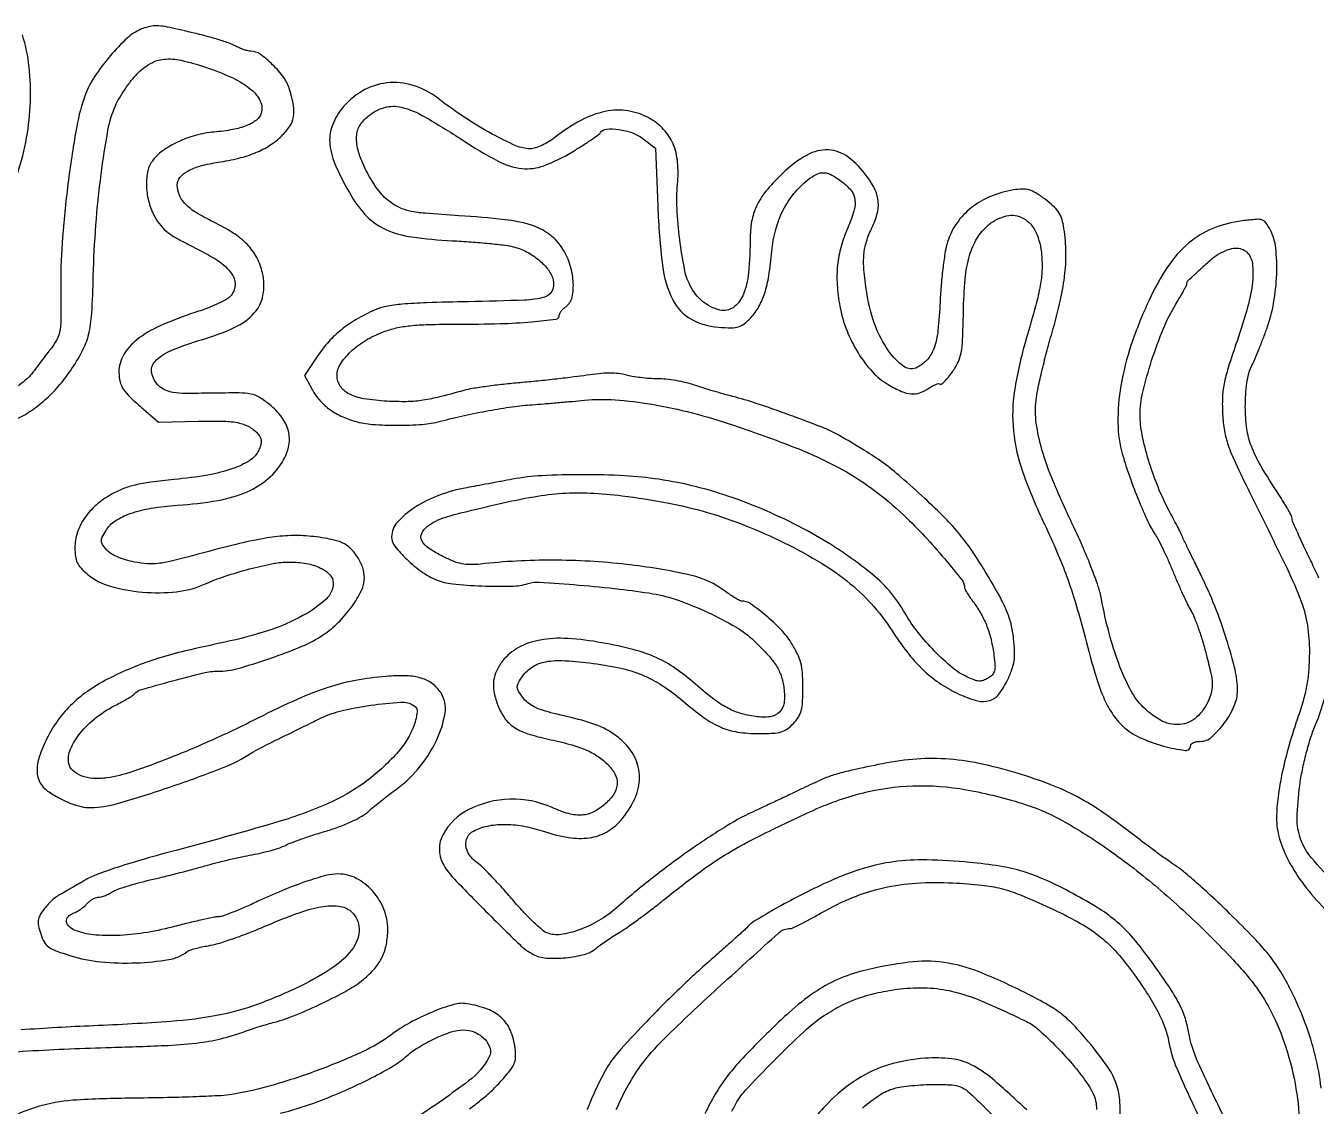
# Model space of a CAD drawing. Extents: x 0 to 2791, y 427 to 2463.
# Drawn here: x 548.1 to 879.2, y 2127.4 to 2404.5 of the extents above; entities that cross this region are included whole.
import ezdxf

# ---------------------------------------------------------------- set-up
doc = ezdxf.new("R2010")
doc.units = 0

msp = doc.modelspace()

# ---------------------------------------------------------------- linework, layer by layer
for points in [[(538.323475, 2139.94472, -0.050691), (548.711735, 2141.606901, -0.007471), (570, 2142.510577, 0.004057), (584.685552, 2143.033555, 0.020708), (592.824015, 2143.72798, 0.03341), (598.950446, 2144.927347, 0.025026), (605.5, 2147.026513, -0.012858), (606.563375, 2147.396088, -0.003655), (608.234375, 2147.915675, -0.003678), (610.130471, 2148.474894, -0.003888), (612, 2148.995663, 0.031494), (617.470206, 2150.850183, 0.014709), (624.308405, 2153.89775, 0.01422), (630.76759, 2157.236709, 0.045991), (634.756408, 2159.950741, 0.042078), (637.649687, 2162.775862, 0.065336), (639.566748, 2165.6846, 0.066828), (640.641046, 2168.93969, 0.046364), (641, 2172.802427, 0.096298), (639.991157, 2177.991993, 0.086852), (637.094356, 2182.640544, 0.090833), (632.928283, 2185.867722, 0.12005), (628.280372, 2187, 0.065816), (625.060419, 2186.574304, 0.016469), (619.97752, 2185.025221, 0.015849), (614.0107, 2182.776214, 0.012418), (607.684964, 2179.97418, -0.007255), (604.342426, 2178.452102, -0.00956), (601.249503, 2177.167415, -0.007344), (598.639916, 2176.185533, -0.086512), (597.575642, 2176, 0.050883), (596.460831, 2175.886255, 0.003563), (593.383321, 2175.228754, 0.00502), (589.720005, 2174.3801, 0.003758), (585.70135, 2173.374483, -0.024555), (578.426775, 2171.872435, -0.029903), (571.503946, 2171.214669, -0.033189), (565.438762, 2171.405255, -0.068277), (560.827319, 2172.504999, -0.091456), (559.254495, 2173.475495, -0.181748), (558.593048, 2174.758631, -0.212958), (558.984611, 2176.010001, -0.121739), (560.310198, 2176.927837, 0.035118), (561.277476, 2177.375589, 0.024203), (562.305879, 2178.009131, 0.024481), (563.240263, 2178.718691, 0.04494), (563.913542, 2179.395824, -0.046377), (564.527355, 2180.00962, -0.040943), (565.268798, 2180.528773, -0.043146), (566.020466, 2180.885196, -0.089371), (566.657628, 2181, 0.066736), (567.351923, 2181.093083, 0.023747), (568.305977, 2181.402941, 0.023071), (569.333512, 2181.846673, 0.025188), (570.285183, 2182.371713, -0.051531), (571.594838, 2183.006844, -0.010345), (574.052523, 2183.842854, -0.010828), (576.966243, 2184.69821, -0.009923), (580, 2185.453617, 0.004107), (583.344414, 2186.245181, 0.002649), (587.20625, 2187.214492, 0.002663), (590.972625, 2188.202492, 0.005017), (594, 2189.046541, -0.007635), (596.905447, 2189.840229, -0.005018), (600.272375, 2190.669034, -0.005048), (603.566687, 2191.409965, -0.009688), (606.225106, 2191.926084, 0.013674), (608.620513, 2192.410984, 0.01214), (611.083588, 2193.043467, 0.012282), (613.272455, 2193.721035, 0.036163), (614.725106, 2194.330166, -0.026847), (616.279202, 2195.016117, -0.006288), (618.953981, 2195.990693, -0.006463), (622.063758, 2197.034744, -0.006308), (625.224616, 2198.006857, 0.017426), (628.606954, 2199.129979, 0.020661), (631.712292, 2200.431066, 0.022581), (634.31731, 2201.797989, 0.050151), (636.128279, 2203.114527, -0.008582), (637.570538, 2204.358356, -0.005521), (639.283029, 2205.752987, -0.005549), (640.989375, 2207.080883, -0.010379), (642.403663, 2208.110889, 0.065513), (648.751114, 2213.901334, 0.063246), (653.472986, 2221.202149, 0.072314), (655.701272, 2228.319956, 0.186895), (654.595598, 2233.494442, 0.086645), (652.43569, 2235.799514, 0.08976), (649.647524, 2237.201805, 0.065836), (645.845409, 2237.797763, 0.025435), (640.5, 2237.654135, 0.026433), (632.730702, 2236.63385, 0.032775), (625.663993, 2234.837286, 0.027097), (617.914792, 2231.843579, 0.011436), (607.843637, 2227.031793, -0.010922), (596.448331, 2221.572972, -0.012043), (585.187454, 2216.801183, -0.012188), (575.330159, 2213.176706, -0.046223), (568.952901, 2211.645819, -0.051453), (565.422873, 2211.503127, -0.074743), (562.379956, 2212.15687, -0.095178), (560.206434, 2213.491315, -0.161416), (559.173808, 2215.336002, -0.15139), (559.578089, 2218.98825, -0.068517), (562.110323, 2223.141101, -0.05794), (566.269348, 2227.179325, -0.046672), (571.546695, 2230.5, 0.007889), (573.098736, 2231.316192, 0.010272), (574.491656, 2232.114575, 0.008137), (575.625648, 2232.821233, 0.087567), (576.020646, 2233.187915, -0.161929), (577.518651, 2234.216844, -0.00387), (585.77402, 2236.528688, -0.007255), (593.701757, 2238.559701, -0.05914), (597.411225, 2239, 0.067435), (602.503848, 2239.689975, 0.015725), (610.759637, 2242.250822, 0.016724), (618.990723, 2245.402418, 0.046787), (624.428829, 2248.321379, 0.049131), (628.304546, 2251.483257, 0.040884), (631.758772, 2255.529919, 0.042589), (634.232389, 2259.659047, 0.114143), (635, 2262.97773, 0.082385), (634.572536, 2265.554431, 0.059117), (633.308809, 2268.191433, 0.059195), (631.465639, 2270.455668, 0.083289), (629.324996, 2271.929949, 0.047819), (627.807958, 2272.468886, 0.014495), (625.420467, 2272.99475, 0.014375), (622.695751, 2273.431837, 0.015189), (620, 2273.702141, 0.033326), (614.788971, 2273.717421, 0.027482), (609.269497, 2273.059468, 0.018162), (602.060321, 2271.523513, 0.005096), (590.921415, 2268.60288, -0.007903), (585.475053, 2267.207476, -0.031815), (582.092659, 2266.621996, -0.04487), (579.27644, 2266.570987, -0.028971), (576.039456, 2266.992517, -0.025191), (573.741908, 2267.54939, -0.031299), (571.677413, 2268.304722, -0.034949), (569.995949, 2269.186932, -0.075968), (568.888176, 2270.128935, -0.027934), (567.846104, 2271.475526, -0.143234), (567.553617, 2272.36345, -0.123761), (567.763687, 2273.336668, -0.018678), (568.720554, 2275.104081, -0.116493), (571.062235, 2277.540833, -0.058446), (574.916466, 2279.434072, -0.0448), (580.214772, 2280.788604, -0.023288), (587, 2281.566758, 0.025189), (597.425915, 2282.802601, 0.058971), (604.945295, 2285.015066, 0.078424), (610.36019, 2288.41365, 0.085735), (614.272879, 2293.22525, 0.08265), (615.635489, 2296.996148, 0.108446), (615.510552, 2300.645287, 0.099865), (613.831927, 2304.126152, 0.061348), (610.648658, 2307.402734, 0.032785), (608.001918, 2309.259504, 0.088997), (605.87242, 2310.082224, 0.047692), (602.919862, 2310.366068, 0.004526), (595.655475, 2310.304144, -0.00476), (589.058699, 2310.250996, -0.03531), (585.928004, 2310.476967, -0.075371), (583.947286, 2311.074737, -0.077814), (582.256817, 2312.228458, -0.155305), (580.452424, 2315.465978, -0.244361), (581.309921, 2318.459092, -0.107235), (585.446987, 2321.282118, -0.02444), (593.5, 2324.097053, 0.036277), (601.795571, 2327.218836, 0.101696), (606.76858, 2330.884053, 0.140497), (608.987663, 2335.433781, 0.099061), (608.856875, 2341.155322, 0.067231), (607.406701, 2345.072134, 0.069861), (604.983311, 2348.407419, 0.058338), (601.343884, 2351.38924, 0.030169), (596.20225, 2354.262154, -0.024166), (591.861604, 2356.619625, -0.063085), (589.087358, 2358.825973, -0.090049), (587.540933, 2361.119129, -0.103795), (587, 2363.696826, -0.175316), (587.70073, 2365.633875, -0.092489), (589.694978, 2367.286959, -0.062129), (592.971112, 2368.609103, -0.028096), (597.513175, 2369.54545, 0.023673), (602.762384, 2370.579283, 0.037338), (607.123246, 2372.007219, 0.04292), (610.741354, 2373.876478, 0.051826), (613.746274, 2376.238699, 0.053185), (615.845937, 2378.758244, 0.104428), (616.810441, 2381.170415, 0.087085), (616.806232, 2384.058005, 0.028985), (615.825474, 2388.188178, 0.084576), (614.310451, 2391.24723, 0.041136), (611.457076, 2394.561397, 0.040002), (608.277799, 2397.227258, 0.154534), (605.856096, 2398.006161, -0.06152), (605.167757, 2398.094353, -0.01901), (604.163978, 2398.392068, -0.018696), (603.056653, 2398.813592, -0.019517), (602, 2399.311235, 0.035797), (599.758621, 2400.279056, 0.014458), (596.581244, 2401.286835, 0.010271), (592.1577, 2402.452625, 0.003591), (585.751461, 2403.952335, 0.019905), (583.230107, 2404.418892, 0.045391), (581.299144, 2404.520258, 0.052645), (579.564881, 2404.269728, 0.036797), (577.6895, 2403.643625, 0.089019), (574.142899, 2401.353567, 0.028392), (569.783728, 2396.795589, 0.029057), (565.831533, 2391.577706, 0.058056), (563.471226, 2386.978623, 0.045505), (561.197497, 2378.673687, 0.011723), (559.079372, 2364.923283, 0.012503), (557.549856, 2350.324697, 0.022592), (557.138747, 2338.312718, -0.003648), (557.168754, 2330.131392, -0.033603), (556.917876, 2326.594257, -0.074661), (556.244633, 2324.313506, -0.059565), (554.891667, 2322.131651, 0.004188), (553.800045, 2320.741484, 0.002299), (552.485601, 2319.02209, 0.002291), (551.167414, 2317.264588, 0.003662), (550.059314, 2315.74995, -0.05508), (548.576822, 2314.10778, -0.022549), (546.240131, 2312.213092, -0.02067)], [(546.038831, 2366.583408, 0.033432), (548.347308, 2375.852037, 0.034687), (549.340477, 2385.01967, 0.038051), (549.00534, 2393.953177, 0.046108), (547.287721, 2402.184704, 0.076582)], [(545.352365, 2303.431309, 0.035523), (549.338402, 2305.713193, 0.03326), (553.054995, 2308.58246, 0.03215), (556.473517, 2312.02031, 0.028595), (559.569363, 2316, 0.029687), (562.623978, 2321.043176, 0.062022), (564.244243, 2325.330173, 0.044195), (565.056503, 2330.73614, 0.009124), (565.466528, 2340.364858, -0.01315), (566.128298, 2353.429811, -0.013061), (567.476736, 2366.471737, -0.012474), (569.225488, 2377.730447, -0.058249), (571.133373, 2384, -0.029618), (572.149107, 2385.994718, -0.016929), (573.59463, 2388.279687, -0.016867), (575.209887, 2390.487412, -0.026757), (576.752298, 2392.25, -0.06933), (580.111447, 2394.856945, -0.107118), (583.599614, 2395.96707, -0.079648), (587.964523, 2395.686177, -0.02508), (594.281545, 2393.914925, -0.02652), (601.262539, 2391.154505, -0.065575), (605.91513, 2388.234055, -0.106009), (608.304616, 2385.205965, -0.1934), (608.536177, 2382.113984, -0.153736), (607.312398, 2380.371995, -0.067945), (604.841692, 2378.965165, -0.049716), (601.230382, 2377.916598, -0.024687), (596.5, 2377.279523, 0.045527), (591.708248, 2376.429834, 0.043487), (587.071713, 2374.719433, 0.046344), (583.15386, 2372.408354, 0.083749), (580.546102, 2369.762358, 0.106174), (579.352359, 2366.93461, 0.059662), (579.095256, 2363.199114, 0.055542), (579.749505, 2359.181656, 0.059283), (581.26645, 2355.5, 0.044739), (582.75436, 2353.318949, 0.054263), (584.523234, 2351.588982, 0.040642), (587.01154, 2349.942244, 0.013701), (590.880777, 2347.947609, -0.030491), (597.388126, 2344.311588, -0.095719), (600.996248, 2340.872892, -0.187759), (601.79858, 2337.696048, -0.184541), (600.25, 2334.784277, -0.065103), (599.158028, 2334.057864, -0.011993), (596.957813, 2333.0408, -0.012696), (594.308253, 2331.971385, -0.011257), (591.5, 2330.991506, 0.025464), (582.614432, 2327.605042, 0.062988), (576.649211, 2324.022401, 0.093219), (573.212086, 2320.089529, 0.136426), (572.031803, 2315.673275, 0.055405), (572.325, 2313.256316, 0.089364), (573.148533, 2311.359816, 0.056787), (574.858523, 2309.335308, 0.011563), (578.352598, 2306.19047), (582.205195, 2302.880939), (592.352598, 2303.130836, -0.012272), (598.928465, 2303.131355, -0.048864), (602.927661, 2302.640556, -0.080051), (605.667092, 2301.5479, -0.0849), (607.861801, 2299.666519, -0.070154), (608.375701, 2298.833283, -0.101109), (608.556595, 2297.988876, -0.079586), (608.407237, 2296.996156, -0.029848), (607.899696, 2295.679203, -0.146035), (605.611259, 2293.057062, -0.057448), (601.247, 2290.957167, -0.041122), (594.865841, 2289.317646, -0.017904), (586.185894, 2288.15204, 0.008153), (580.189642, 2287.465553, 0.025176), (576.178378, 2286.732989, 0.035123), (573.067651, 2285.766655, 0.035188), (570.124803, 2284.374889, 0.050852), (566.169605, 2281.588556, 0.064266), (563.198153, 2278.248766, 0.070067), (561.358149, 2274.524097, 0.079903), (560.727273, 2270.601526, 0.034033), (560.877193, 2268.401499, 0.079706), (561.355383, 2266.828683, 0.076248), (562.31668, 2265.442767, 0.029143), (564.033072, 2263.831249, 0.104965), (569.755772, 2260.804798, 0.04846), (578.08083, 2259.286, 0.047775), (586.845553, 2259.390023, 0.078224), (594, 2261.319896, -0.025096), (599.247383, 2263.351676, -0.01581), (605.550519, 2265.216315, -0.015381), (611.581234, 2266.598159, -0.04866), (615.700528, 2267, -0.043036), (620.130915, 2266.61796, -0.067827), (623.763115, 2265.464533, -0.091494), (626.160253, 2263.733539, -0.193073), (627, 2261.63992, -0.211056), (625.158882, 2257.47253, -0.059784), (619.250016, 2253.259869, -0.046308), (610.377383, 2249.431126, -0.027027), (599.175127, 2246.441578, 0.006628), (589.154823, 2244.200768, 0.01685), (581.966611, 2242.234891, 0.021286), (575.997938, 2240.1019, 0.019028), (570, 2237.395725, 0.03211), (564.557903, 2234.23563, 0.042632), (560.092776, 2230.65796, 0.044851), (556.474133, 2226.535788, 0.042149), (553.563212, 2221.751007, 0.034602), (551.6063, 2217.032307, 0.084652), (551.02758, 2213.329732, 0.120442), (551.770109, 2210.464612, 0.120856), (553.75, 2208.269339, 0.024683), (556.748088, 2206.443397, 0.032573), (559.652202, 2205.102504, 0.036562), (562.368189, 2204.279147, 0.05696), (564.797053, 2204.017138, 0.070346), (571.682161, 2205.035199, 0.010072), (585.298896, 2209.358081, 0.011092), (598.748652, 2214.263533, 0.052939), (606, 2218.017423, -0.023615), (606.93295, 2218.571914, -0.003124), (608.96875, 2219.638974, -0.003617), (611.401348, 2220.872494, -0.003028), (614, 2222.147089, 0.000927), (616.689405, 2223.452208, 0.000905), (619.395121, 2224.777516, 0.000891), (621.766712, 2225.94975, 0.003405), (623.238709, 2226.693138, -0.059478), (628.736733, 2228.735352, -0.023748), (636.642273, 2230.250387, -0.019193), (644.358933, 2231.051749, -0.159088), (647.726189, 2230.190386, -0.284576), (648.527647, 2228.532663, -0.060417), (647.780127, 2225.26427, -0.05121), (645.942412, 2221.439054, -0.046163), (643.309468, 2217.920784, -0.050722), (635.089936, 2210.494721, -0.054992), (625.753566, 2205.105654, -0.032396), (611.919133, 2200.073681, -0.006511), (586.655808, 2193.053017, 0.005821), (578.507292, 2190.800668, 0.009314), (571.610812, 2188.66774, 0.00993), (566.18043, 2186.756385, 0.044913), (563.155808, 2185.302562, -0.001733), (561.233711, 2184.165087, -0.001745), (559.308461, 2183.043755, -0.001701), (557.624015, 2182.078163, -0.007045), (556.596399, 2181.51274, 0.047195), (555.728524, 2180.940097, 0.019971), (554.676222, 2180.021793, 0.019548), (553.622738, 2178.944586, 0.024168), (552.732768, 2177.859321, 0.032852), (551.714514, 2176.280588, 0.096161), (551.314544, 2175.054894, 0.087013), (551.382283, 2173.69836, 0.023827), (551.957958, 2171.627389, 0.047115), (552.867562, 2169.551262, 0.109252), (553.98891, 2168.284896, 0.070564), (555.843226, 2167.30172, 0.011764), (559.676924, 2166.018069, 0.050816), (567.398595, 2164.468647, 0.033188), (576.487778, 2164.194676, 0.03218), (584.818796, 2165.035235, 0.12399), (589.549614, 2167.100469, -0.084522), (590.215307, 2167.455276, -0.014341), (591.598205, 2167.871519, -0.015306), (593.268803, 2168.268109, -0.013094), (595.049614, 2168.585331, 0.037329), (597.428674, 2169.129138, 0.008967), (601.277074, 2170.392837, 0.00916), (605.653639, 2172.007942, 0.008964), (610, 2173.793409, -0.01614), (618.49026, 2177.13962, -0.048155), (624.540809, 2178.664726, -0.07741), (628.881863, 2178.648093, -0.158061), (631.883924, 2177.116076, -0.196093), (633.652035, 2172.912147, -0.156268), (632.189605, 2168.170662, -0.090536), (627.127849, 2163.153111, -0.03737), (618.749949, 2158.292322, -0.024716), (607.534985, 2153.52954, -0.04054), (597.601048, 2150.768013, -0.029697), (585.382953, 2149.161571, -0.007636), (565.5, 2148.045334, 0.008182), (546.844553, 2146.977585, 0.04668)], [(879.88582, 2262.830643, 0.010241), (877.946524, 2267.01113, -0.003699), (876.051078, 2270.96089, -0.005476), (874.453041, 2274.453796, -0.002626), (873.145895, 2277.437767, -0.10226), (873, 2278.143656, 0.118149), (872.848949, 2278.773971, 0.008399), (871.997664, 2280.380732, 0.011465), (870.894809, 2282.276273, 0.008388), (869.587793, 2284.330532, -0.011794), (864.972286, 2291.695089, -0.042443), (862.556039, 2296.679113, -0.056739), (861.384787, 2301.205249, -0.03498), (861, 2306.698599, -0.015011), (861.099065, 2309.997587, -0.021344), (861.399832, 2312.915279, -0.024285), (861.873415, 2315.326188, -0.058749), (862.511852, 2317.022919, 0.017704), (863.256175, 2318.596417, 0.00492), (864.310491, 2321.113918, 0.004959), (865.448333, 2323.989008, 0.005183), (866.511852, 2326.844245, 0.043079), (868.27216, 2333.459045, 0.034545), (869.044176, 2340.789958, 0.035503), (868.807262, 2347.533962, 0.093057), (867.41991, 2352.154877, 0.035053), (866.30015, 2353.992256, 0.161305), (865.308684, 2354.720534, 0.100363), (863.829909, 2354.889289, 0.009467), (860.180358, 2354.50333, 0.065636), (852.646119, 2352.536272, 0.079901), (846.421319, 2348.754591, 0.069991), (841.113337, 2342.77115, 0.037908), (836.299635, 2334.167705, 0.027201), (831.740689, 2322.751784, 0.039069), (829.074763, 2312.199409, 0.044944), (828.318515, 2302.710902, 0.067392), (829.51647, 2294.5, 0.015394), (831.337894, 2288.818608, 0.012028), (833.651133, 2282.766436, 0.011766), (836.021008, 2277.353373, 0.039828), (837.922422, 2274, -0.030124), (838.756199, 2272.59378, -0.007351), (839.953835, 2270.178125, -0.007507), (841.246668, 2267.363276, -0.00742), (842.459605, 2264.5, 0.006028), (843.678701, 2261.59974, 0.005695), (844.990066, 2258.673954, 0.005669), (846.210007, 2256.10992, 0.019747), (847.08084, 2254.496439, -0.039642), (847.90264, 2252.81738, -0.010113), (848.958222, 2249.975955, -0.010242), (850.034595, 2246.672532, -0.010219), (850.975634, 2243.325327, -0.007132), (852.158065, 2238.480197, -0.042298), (852.523092, 2235.900332, -0.070519), (852.354098, 2233.9121, -0.042571), (851.629907, 2231.656669, -0.109402), (848.48236, 2227.188664, -0.167628), (844.173733, 2225.331471, -0.147675), (839.21377, 2226.432406, -0.079798), (834.271006, 2230.355671, -0.067421), (831.337554, 2234.588874, -0.028262), (828.53694, 2240.948173, -0.025196), (826.057597, 2248.743208, -0.019119), (824.105534, 2257.5, 0.036629), (823.258206, 2260.759514, 0.010822), (821.492174, 2265.609701, 0.010383), (819.183897, 2271.1997, 0.008841), (816.523413, 2277, -0.012339), (811.749484, 2287.603078, -0.028413), (808.820835, 2295.841168, -0.037749), (807.386776, 2302.592713, -0.06041), (807.309325, 2308.47839, -0.025306), (807.741917, 2311.191462, -0.006052), (808.742067, 2315.646832, -0.006204), (810.017559, 2320.741131, -0.006104), (811.425656, 2325.829974, 0.01473), (813.599416, 2334.248269, 0.02921), (814.730288, 2341.046523, 0.034512), (814.957871, 2347.122667, 0.033072), (814.356362, 2353.261028, 0.046312), (813.836205, 2355.245417, 0.065147), (812.993735, 2356.867513, 0.056275), (811.662327, 2358.380748, 0.025523), (809.617368, 2360.054012, 0.019791), (807.227863, 2361.671807, 0.06796), (805.520723, 2362.433888, 0.079013), (803.812754, 2362.651028, 0.033158), (801.5, 2362.424736, 0.056891), (795.631133, 2360.753083, 0.069417), (790.708084, 2357.870196, 0.073591), (786.980326, 2353.912685, 0.076109), (784.61017, 2349.088519, 0.035287), (784.021713, 2346.622018, 0.009813), (783.450923, 2342.686522, 0.009854), (782.978912, 2338.194764, 0.010191), (782.690545, 2333.737937, -0.014624), (782.148861, 2326.379024, -0.057421), (781.168663, 2321.942367, -0.0942), (779.509927, 2319.045324, -0.093157), (776.898271, 2316.945556, -0.285729), (773.410026, 2317.173415, -0.0853), (769.495391, 2321.140427, -0.062783), (766.055754, 2327.696632, -0.049249), (763.994937, 2335.463944, -0.014181), (763.21295, 2341.328207, -0.041038), (763.122201, 2345.419681, -0.054), (763.694003, 2348.796328, -0.043635), (765, 2352.236136, 0.041299), (766.506227, 2356.14825, 0.089499), (766.847351, 2359.340694, 0.092548), (766.049073, 2362.382569, 0.046458), (764.019716, 2365.814086, 0.07275), (759.123482, 2370.84174, 0.15238), (754.049365, 2372.699476, 0.142212), (748.57245, 2371.393959, 0.060322), (742.447393, 2366.861803, 0.027317), (738.378162, 2362.568817, 0.057753), (735.83547, 2358.760111, 0.067117), (734.460166, 2354.862748, 0.050897), (733.991308, 2350.348871, -0.023387), (733.546, 2341.185473, -0.074851), (732.067716, 2335.266531, -0.14737), (729.585308, 2332.23913, -0.209069), (726.204042, 2331.626792, -0.058133), (723.866937, 2332.477731, -0.057), (721.771543, 2333.84815, -0.055011), (719.97785, 2335.706058, -0.047721), (718.533044, 2337.997639, -0.069975), (717.087148, 2342.254428, -0.016225), (715.914952, 2349.742974, -0.01757), (715.221379, 2357.632096, -0.036432), (715.346665, 2363.809433, 0.045673), (715.357244, 2369.596882, 0.078328), (714.185622, 2374.26723, 0.088694), (711.774989, 2377.954256, 0.075841), (708.113756, 2380.815909, 0.090219), (702.640525, 2382.703367, 0.088577), (696.816207, 2382.560278, 0.074143), (690.5732, 2380.286558, 0.042359), (683.856096, 2375.866927, -0.031224), (682.266603, 2374.769678, -0.028532), (680.505345, 2373.84216, -0.029688), (678.83512, 2373.197584, -0.077392), (677.566258, 2373, -0.104321), (673.867503, 2373.780203, -0.020974), (667.79744, 2376.770387, -0.021152), (660.860637, 2380.946988, -0.017699), (653.864533, 2385.937862, 0.0881), (647.501124, 2389.245037, 0.104416), (640.76782, 2389.889844, 0.105643), (634.4085, 2387.760466, 0.092091), (629.109704, 2383.138513, 0.084953), (626.657809, 2378.654114, 0.111936), (626.157363, 2374.034453, 0.078737), (627.70985, 2368.47225, 0.025076), (631.688493, 2360.820258, 0.063043), (635.725715, 2355.570167, 0.093569), (640.492215, 2352.289987, 0.069577), (647.152556, 2350.394806, 0.021825), (657.5, 2349.412519, -0.005541), (662.365861, 2349.110029, -0.006127), (667.063206, 2348.707795, -0.005722), (671.062208, 2348.269684, -0.031123), (673.204531, 2347.873671, -0.059904), (676.584112, 2346.583504, -0.051805), (679.745375, 2344.476648, -0.054841), (682.197257, 2341.947298, -0.103965), (683.433911, 2339.407295, -0.17143), (683.167141, 2336.567196, -0.224691), (681.192587, 2334.919049, -0.054566), (676.069603, 2334.173709, -0.003919), (661.700746, 2333.776821, 0.003134), (650.936613, 2333.496412, 0.014189), (644.668082, 2333.115521, 0.02422), (640.543522, 2332.544817, 0.05989), (637.636823, 2331.627923, 0.025246), (632.934776, 2329.205734, 0.037159), (629.10254, 2326.581437, 0.039668), (625.888916, 2323.563368, 0.035319), (623.053868, 2319.961764), (619.607736, 2314.883863), (621.397238, 2311.560959, 0.054322), (623.361713, 2308.705061, 0.053071), (625.909152, 2306.314303, 0.050976), (629.002355, 2304.435789, 0.043298), (632.583898, 2303.098444, 0.048782), (637.098905, 2302.307891, 0.018995), (643.439275, 2302.067697, 0.019089), (649.819152, 2302.312117, 0.045288), (654.5, 2303.101064, -0.010058), (660.661449, 2304.591751, -0.00963), (666.967603, 2305.856958, -0.01006), (672.935667, 2306.811653, -0.016232), (678.052427, 2307.356293, 0.001934), (681.025256, 2307.586998, 0.001063), (684.662275, 2307.891186, 0.001059), (688.351657, 2308.215527, 0.001696), (691.5, 2308.509793, -0.042175), (699.310229, 2308.605759, -0.023749), (708.729281, 2307.474769, -0.021653), (719.128186, 2305.255153, -0.018084), (729.950263, 2302.028579, -0.011532), (745.470579, 2296.381077, -0.02886), (756.427122, 2291.359469, -0.036305), (765.144446, 2285.893751, -0.03187), (773.390259, 2279, -0.014835), (778.707285, 2273.636884, -0.013387), (783.887771, 2267.785303, -0.00776), (788.33197, 2262.315889, -0.168269), (789, 2260.387091, 0.126971), (789.108381, 2259.967175, 0.010534), (789.678953, 2258.984933, 0.013535), (790.426048, 2257.830526, 0.010023), (791.311329, 2256.594391, -0.032707), (793.25549, 2253.601902, -0.036264), (794.718435, 2250.480364, -0.034138), (795.779748, 2247.019039, -0.023806), (796.518017, 2243, -0.016317), (796.773849, 2240.486479, -0.080465), (796.643743, 2239.072893, -0.126141), (796.105627, 2238.095602, -0.06722), (795.027494, 2237.219681, -0.053008), (793.791847, 2236.634751, -0.098189), (792.69692, 2236.479941, -0.075451), (791.438417, 2236.742807, -0.021638), (789.598747, 2237.520165, -0.063046), (785.786853, 2239.958046, -0.025938), (781.277584, 2244.131835, -0.025773), (776.994399, 2249.009312, -0.037879), (773.805643, 2253.737382, 0.096898), (764.519763, 2264.522693, 0.042028), (748.647487, 2274.984549, 0.0401), (729.644646, 2283.438838, 0.046904), (710.5, 2288.219432, 0.024431), (701.770622, 2289.113925, 0.013236), (690.97819, 2289.403113, 0.013079), (680.504936, 2289.132442, 0.033763), (673, 2288.231355, -0.000627), (670.131821, 2287.692412, -0.000432), (666.881104, 2287.088718, -0.000436), (663.75299, 2286.51341, -0.000891), (661.297375, 2286.068516, 0.045231), (654.05053, 2284.079662, 0.055152), (647.778261, 2280.905856, 0.065519), (643.412612, 2277.157371, 0.184673), (642, 2273.463166, 0.167989), (642.826665, 2271.072135, 0.034732), (645.857818, 2267.720147, 0.036599), (649.681835, 2264.544599, 0.056327), (653.437336, 2262.457133, 0.073554), (657.609721, 2261.400901, 0.015329), (665.163545, 2260.867919, 0.015446), (672.741522, 2260.800496, 0.071456), (677.053644, 2261.517026, -0.093864), (679.849443, 2261.854571, -0.003808), (690.044325, 2261.09217, -0.007445), (700.497751, 2260.073432, -0.013525), (709, 2258.883211, -0.043887), (715.505006, 2257.195508, -0.023507), (723.191349, 2254.048826, -0.023314), (730.339817, 2250.307272, -0.059397), (735, 2246.783125, -0.014472), (738.611819, 2243.100757, -0.046378), (740.701312, 2240.375401, -0.061953), (741.918554, 2237.774023, -0.044453), (742.635571, 2234.642147, -0.062806), (742.676389, 2230.852187, -0.17042), (741.51876, 2228.469562, -0.169212), (739.118895, 2227.323064, -0.061739), (735.300409, 2227.372303, -0.038912), (731.337463, 2228.233564, -0.053204), (727.973054, 2229.648453, -0.04013), (724.344485, 2232.049793, -0.012745), (719.339942, 2236.182935, 0.032335), (714.207809, 2240.093823, 0.047174), (709.200665, 2242.778971, 0.040144), (703.202518, 2244.751479, 0.016624), (694.835167, 2246.48444, 0.032289), (686.141843, 2247.41311, 0.064098), (679.249432, 2246.817832, 0.082849), (673.955737, 2244.706562, 0.102154), (670.069543, 2241.097664, 0.060474), (668.661415, 2238.507647, 0.082172), (668.099426, 2235.911696, 0.073212), (668.377654, 2233.050653, 0.038187), (669.505216, 2229.641759, 0.064841), (671.242479, 2226.644373, 0.087019), (673.551652, 2224.525636, 0.06621), (676.92804, 2222.950145, 0.023286), (682.109234, 2221.584031, -0.012291), (687.784783, 2220.220254, -0.033978), (691.672824, 2218.895757, -0.045731), (694.628532, 2217.328103, -0.045732), (697.25, 2215.24929, -0.07263), (699.269117, 2212.668714, -0.142141), (699.875608, 2210.152688, -0.134738), (699.050502, 2207.609418, -0.062349), (696.777139, 2204.943629, -0.068411), (693.856425, 2202.930259, -0.100193), (690.854665, 2202.108518, -0.085322), (687.419261, 2202.462736, -0.038269), (683.140796, 2204.021962, 0.114397), (672.366721, 2206.185489, 0.111286), (661.620072, 2203.426634, 0.151987), (655.197164, 2197.140754, 0.246937), (655.120154, 2189.684259, 0.072465), (657.60565, 2186.191935, 0.00497), (666.104059, 2177.482838, 0.005088), (674.760379, 2168.96175, 0.069737), (678.322074, 2166.375206, 0.107169), (681.692067, 2165.423161, 0.039803), (686.644401, 2165.511093, 0.039673), (691.493746, 2166.376607, 0.114215), (694.5, 2167.954587, -0.020191), (695.539946, 2168.779226, -0.007198), (697.0875, 2169.873939, -0.007129), (698.821927, 2171.027743, -0.008354), (700.5, 2172.070592, 0.017948), (702.534561, 2173.389748, 0.005422), (705.528125, 2175.535785, 0.005425), (708.835185, 2178.016905, 0.005875), (712, 2180.505034, -0.010245), (721.127892, 2187.553055, -0.02405), (728.289313, 2192.337049, -0.020767), (736.479338, 2196.804065, -0.00598), (749.5, 2203.026974, -0.045527), (762.712913, 2207.743736, -0.055194), (775.730437, 2209.599607, -0.052086), (789.437472, 2208.600799, -0.034588), (804.741813, 2204.758666, -0.051449), (814.80789, 2200.288506, -0.024835), (826.692983, 2192.663997, -0.022536), (839.390436, 2182.704976, -0.018549), (852.023829, 2171, -0.00726), (857.908183, 2164.95478, -0.018544), (861.939893, 2160.360866, -0.024296), (864.918152, 2156.31572, -0.026337), (867.404403, 2152.105283, -0.042461), (871.402189, 2142.539689, -0.035964), (873.998125, 2131.890329, -0.037484), (874.935234, 2121.763176, -0.077262)], [(880.46189, 2132.076832, 0.030054), (878.930376, 2140.454376, 0.029461), (876.368577, 2148.741583, 0.026298), (872.76646, 2157, 0.019511), (870.075505, 2161.891999, 0.030662), (867.3551, 2165.84105, 0.024369), (863.746435, 2170.01193, 0.007848), (858.006982, 2175.840674, 0.005656), (853.691018, 2179.993262, 0.006203), (849.411426, 2183.919715, 0.005826), (845.673826, 2187.186842, 0.030772), (843.5, 2188.822847, -0.008849), (841.51998, 2190.181324, -0.003235), (838.765625, 2192.170627, -0.003205), (835.781769, 2194.384717, -0.003831), (833, 2196.510204, 0.0132), (824.681917, 2202.622485, 0.029029), (817.953056, 2206.741262, 0.031215), (811.105583, 2209.87191, 0.017802), (802.497326, 2212.82828, 0.022626), (792.670521, 2215.337151, 0.035637), (784.044652, 2216.495437, 0.037787), (775.720559, 2216.384727, 0.03006), (766.831653, 2215.050944, 0.002821), (759.084346, 2213.361693, 0.021305), (755.467449, 2212.38817, 0.028562), (752.361367, 2211.209658, 0.007376), (747.5, 2208.953593, -0.001664), (744.768448, 2207.647805, -0.000984), (741.5, 2206.106575, -0.000984), (738.231208, 2204.580885, -0.001691), (735.5, 2203.32386, 0.030904), (727.967301, 2199.308441, 0.014596), (718.753654, 2193.262369, 0.013838), (708.982338, 2186.023704, 0.013878), (699.636083, 2178.262307, -0.0473), (695.161436, 2175.025424, -0.046329), (690.127816, 2172.661062, -0.050273), (685.387049, 2171.470357, -0.128326), (681.892657, 2171.855044, -0.087921), (680.605816, 2172.626928, -0.012409), (678.315075, 2174.720691, -0.013831), (675.709428, 2177.366155, -0.011372), (673.073556, 2180.326923, 0.007243), (670.40608, 2183.373478, 0.007709), (667.705461, 2186.277879, 0.007392), (665.308318, 2188.704639, 0.035043), (663.823556, 2189.972329, -0.086012), (661.894947, 2191.991118, -0.121459), (661.047432, 2194.318519, -0.147794), (661.448252, 2196.448817, -0.151124), (662.959677, 2197.97842, -0.071585), (666.533419, 2199.276747, -0.050855), (670.77981, 2199.719639, -0.045152), (675.538689, 2199.30005, -0.033857), (680.643061, 2198.0191, 0.036103), (687.364373, 2196.364387, 0.07594), (692.726543, 2196.269864, 0.094795), (697.087761, 2197.729605, 0.08635), (700.767229, 2200.731229, 0.069867), (704.345769, 2206.256571, 0.107927), (705.583636, 2211.787001, 0.119276), (704.36629, 2216.933893, 0.09861), (700.874121, 2221.375753, 0.037015), (697.940527, 2223.532474, 0.046251), (694.924484, 2225.05511, 0.029906), (690.770941, 2226.409852, 0.006821), (683.587339, 2228.181891, -0.019859), (680.718918, 2228.969333, -0.041223), (678.573701, 2229.851219, -0.051922), (676.94783, 2230.907593, -0.062465), (675.684824, 2232.220326, -0.020866), (674.566914, 2233.855773, -0.119622), (674.23915, 2234.845623, -0.136204), (674.42401, 2235.811551, -0.03006), (675.270022, 2237.289353, -0.094121), (677.781783, 2239.891481, -0.100172), (681.020213, 2241.321008, -0.065321), (685.646627, 2241.717847, -0.01935), (692.741532, 2241.123439, -0.021741), (700.445306, 2239.83468, -0.044532), (706.293654, 2238.036877, -0.048612), (711.399506, 2235.350176, -0.031377), (716.746831, 2231.333276, 0.020281), (722.186544, 2227.055043, 0.054581), (726.458449, 2224.627047, 0.064275), (730.729762, 2223.401558, 0.037776), (736.037128, 2223, 0.011959), (739.819475, 2223.090478, 0.057702), (741.938895, 2223.439273, 0.086691), (743.491418, 2224.191782, 0.04825), (745.075686, 2225.583274, 0.04953), (746.346555, 2227.238861, 0.075042), (747.062172, 2228.903982, 0.0515), (747.405644, 2231.128555, 0.01263), (747.498426, 2234.835739, 0.016544), (747.373231, 2238.591671, 0.047417), (746.954703, 2241.166013, 0.052196), (746.084784, 2243.475561, 0.023563), (744.498426, 2246.300684, 0.05179), (741.902511, 2249.630005, 0.0266), (738.034255, 2253.247223, 0.022662), (734.083713, 2256.271502, 0.153195), (731.761834, 2257, -0.120532), (731.245206, 2257.126376, -0.013934), (730.194456, 2257.710922, -0.016121), (728.967754, 2258.493367, -0.012506), (727.683278, 2259.420161, 0.108073), (718.556355, 2263.658363, 0.026973), (702.240812, 2266.383348, 0.027065), (683.326705, 2267.470978, 0.028706), (664.777521, 2266.46701, -0.028751), (662.177231, 2266.326504, -0.049281), (660.018609, 2266.547417, -0.045802), (657.839636, 2267.202416, -0.021372), (655.152312, 2268.422818, -0.03074), (651.445208, 2270.597288, -0.127968), (649.742638, 2272.521749, -0.232163), (649.717852, 2274.357376, -0.117269), (651.201221, 2276.206003, -0.053835), (653.290775, 2277.497335, -0.035891), (655.912466, 2278.52696, -0.016397), (660.201671, 2279.712569, -0.0021), (669.5, 2281.916135, -0.013911), (678.524268, 2283.751774, -0.026796), (685.846274, 2284.629274, -0.028484), (692.919058, 2284.691118, -0.018167), (701.118028, 2283.996331, -0.017105), (712.663132, 2282.19149, -0.02327), (722.912053, 2279.728851, -0.023894), (732.672399, 2276.384358, -0.019681), (742.736481, 2271.923074, -0.021973), (752.233076, 2266.728215, -0.036576), (759.663985, 2261.44995, -0.040705), (765.673813, 2255.597895, -0.037425), (770.843775, 2248.690472, 0.026583), (774.650851, 2243.367411, 0.037042), (778.633158, 2239.07605, 0.040111), (782.926625, 2235.684959, 0.041392), (787.663076, 2233.062935, 0.039344), (792.26654, 2231.412703, 0.139056), (795.37662, 2231.446237, 0.157486), (797.778016, 2233.087455, 0.054919), (799.990399, 2236.70296, 0.024093), (801.116217, 2239.432258, 0.049658), (801.673189, 2241.671169, 0.045631), (801.802668, 2244.094153, 0.017491), (801.557034, 2247.462697, 0.033019), (800.927161, 2251.050586, 0.038919), (799.850552, 2254.325691, 0.027642), (797.985776, 2258.179521, 0.008085), (794.701932, 2263.886977, 0.013158), (791.078311, 2269.608238, 0.024279), (787.793201, 2274.025542, 0.023083), (783.984, 2278.246575, 0.010686), (778.673338, 2283.386977, 0.008122), (772.666893, 2288.778412, 0.020765), (768.098421, 2292.425578, 0.02115), (763.292057, 2295.643054, 0.008712), (756.529852, 2299.606864, 0.035172), (752.420387, 2301.553845, 0.005632), (744.103108, 2304.692799, 0.00656), (735.536993, 2307.68917, 0.018901), (729.5, 2309.461617, -0.006344), (727.238978, 2310.064216, -0.003782), (724.563172, 2310.835726, -0.003785), (721.90848, 2311.644862, -0.006542), (719.715053, 2312.363241, 0.024404), (717.539845, 2312.990591, 0.015374), (714.948698, 2313.519202, 0.015432), (712.362179, 2313.882746, 0.027201), (710.208451, 2314, -0.017264), (708.15229, 2314.071017, -0.012595), (705.87596, 2314.286172, -0.012754), (703.726029, 2314.599969, -0.027222), (702.089953, 2314.974202, 0.04541), (700.204228, 2315.334014, 0.025835), (697.883079, 2315.441158, 0.022334), (695.173627, 2315.305055, 0.014992), (692.096555, 2314.91893, -0.007673), (688.83923, 2314.461671, -0.003045), (684.353363, 2313.929721, -0.003012), (679.503239, 2313.414071, -0.003777), (675, 2312.997051, 0.006494), (670.686721, 2312.573968, 0.006601), (666.409375, 2312.040987, 0.006443), (662.703695, 2311.480719, 0.026892), (660.5, 2310.995532, -0.00688), (653.800397, 2309.23678, -0.025963), (649.542379, 2308.413242, -0.032568), (645.724414, 2308.13011, -0.015846), (640.834312, 2308.24153, -0.02628), (634.877288, 2308.881483, -0.07879), (630.998951, 2310.153056, -0.129737), (628.80814, 2312.121989, -0.146192), (628, 2314.826886, -0.142447), (628.848426, 2317.744508, -0.061833), (631.44256, 2320.890908, -0.053564), (635.26621, 2323.802321, -0.045187), (639.840867, 2326.031532, -0.03442), (643.145991, 2327.03335, -0.030606), (646.689694, 2327.620887, -0.020225), (651.411995, 2327.917201, -0.005555), (658.864035, 2328, 0.006644), (669.765969, 2328.144882, 0.015132), (677.985076, 2328.612549, 0.010693), (684.12088, 2329.280812, 0.376668), (685, 2330.282214, -0.124431), (685.119061, 2330.753231, -0.040048), (685.514063, 2331.362449, -0.037096), (686.080308, 2331.995892, -0.033969), (686.75, 2332.559146, 0.185263), (688.300928, 2334.962629, 0.070235), (688.570554, 2339.014809, 0.062315), (687.646629, 2343.613545, 0.067743), (685.630322, 2347.703564, 0.087377), (682.258557, 2351.197482, 0.082759), (677.834518, 2353.409985, 0.047902), (671.051247, 2354.805248, 0.010719), (659.269425, 2355.817345, -0.003883), (650.597811, 2356.442969, -0.030899), (646.622855, 2357.009476, -0.062931), (643.986507, 2357.90966, -0.049257), (641.411814, 2359.499465, -0.071431), (638.441904, 2362.522257, -0.038653), (635.681037, 2366.958486, -0.038752), (633.663799, 2371.703797, -0.080524), (633.009769, 2375.661106, -0.054119), (633.180864, 2377.283927, -0.069316), (633.6977, 2378.692864, -0.061915), (634.633702, 2380.021671, -0.0335), (636.076725, 2381.411106, -0.10738), (640.205277, 2383.589768, -0.131089), (644.558148, 2383.637362, -0.069045), (650.363196, 2381.267236, -0.013272), (660.063981, 2375.292325, 0.022478), (669.291248, 2369.840739, 0.094446), (675.413327, 2367.944575, 0.118816), (681.055363, 2368.650656, 0.045653), (688.208865, 2372.126198, 0.005456), (690.864367, 2373.770494, 0.007706), (693.190546, 2375.297005, 0.004796), (695.104785, 2376.62282, 0.10081), (695.577995, 2377.126198, -0.240995), (697.108439, 2378.052458, -0.053416), (700.266107, 2377.94047, -0.051549), (703.747579, 2377.069325, -0.075998), (706.508163, 2375.561571), (709.705109, 2373.123142), (710.26757, 2358.311571, 0.020823), (711.48249, 2343.080453, 0.085406), (714.136763, 2334.23867, 0.147708), (718.723636, 2329.367327, 0.113486), (725.748983, 2327.223614, 0.013689), (729.179099, 2327.076772, 0.074714), (731.014786, 2327.323759, 0.100579), (732.435912, 2328.069728, 0.035033), (734.129375, 2329.659731, 0.058785), (736.225649, 2332.538301, 0.051424), (737.707915, 2335.955871, 0.038413), (738.756356, 2340.439948, 0.015191), (739.530721, 2346.728523, -0.04314), (740.525489, 2352.246267, -0.050496), (742.426143, 2357.212731, -0.052939), (745.186924, 2361.499267, -0.056639), (748.731233, 2365.003228, -0.049833), (751.037041, 2366.471221, -0.133118), (752.929811, 2366.860167, -0.115288), (754.929729, 2366.259938, -0.032629), (757.655609, 2364.449109, -0.065987), (759.930476, 2362.183378, -0.136359), (760.864368, 2359.875962, -0.103878), (760.593752, 2356.989401, -0.029004), (758.99329, 2352.717736, 0.037224), (757.285127, 2347.920257, 0.04193), (756.390634, 2343.109438, 0.040543), (756.295141, 2338.079351, 0.031119), (756.976672, 2332.623632, 0.046653), (758.751516, 2326.44519, 0.045193), (761.655139, 2320.632804, 0.047809), (765.334416, 2315.784526, 0.074135), (769.417913, 2312.495238, 0.028665), (772.779201, 2310.776065, 0.082683), (775.306107, 2310.129575, 0.106327), (777.525136, 2310.411516, 0.0683), (779.842161, 2311.601999, -0.026247), (780.759004, 2312.174939, -0.03873), (781.621721, 2312.569168, -0.044094), (782.326395, 2312.758949, -0.244808), (782.688461, 2312.644872, 0.381114), (783.046694, 2312.624374, 0.027586), (783.85125, 2313.338958, 0.027632), (784.819158, 2314.411536, 0.016179), (785.861737, 2315.792873, 0.042565), (787.328113, 2318.300708, 0.065157), (788.104648, 2320.692761, 0.03616), (788.483519, 2324.077186, 0.005357), (788.679376, 2330.952382, -0.017465), (789.137229, 2339.6336, -0.048068), (790.255722, 2345.654332, -0.067998), (792.190252, 2350.038827, -0.080165), (795.148572, 2353.471562, -0.118363), (799.754549, 2355.77587, -0.188217), (804.061322, 2355.152104, -0.161147), (807.274561, 2351.599876, -0.08443), (808.749687, 2345.75769, -0.030041), (808.825662, 2341.717246, -0.035538), (808.397544, 2337.921304, -0.021278), (807.248854, 2332.923237, -0.004114), (804.714986, 2324, 0.032053), (801.804326, 2311.034037, 0.064683), (801.516301, 2300.583665, 0.060854), (803.917884, 2290.002667, 0.025507), (809.559204, 2276.5, -0.010668), (812.685807, 2269.599312, -0.013976), (815.22839, 2263.161319, -0.013783), (817.433786, 2256.520049, -0.009931), (819.540878, 2249, 0.00699), (822.400188, 2238.559343, 0.028862), (824.576517, 2232.387226, 0.047265), (826.810987, 2228.209729, 0.058636), (829.658417, 2224.848018, 0.080891), (833.867138, 2222.033289, 0.038879), (839.983688, 2219.798363, 0.038514), (845.534228, 2218.698548, 0.4494), (847, 2220, -0.223539), (847.180155, 2220.382825, -0.076191), (847.720919, 2220.70625, -0.057952), (848.51442, 2220.926842, -0.038864), (849.454193, 2221, 0.183052), (852.339792, 2222.093058, 0.053652), (855.589364, 2225.656201, 0.053151), (858.158361, 2230.081261, 0.105336), (859, 2234.031936, 0.058742), (858.375717, 2239.327372, 0.017782), (856.211607, 2247.139032, 0.017823), (853.188652, 2255.645273, 0.020637), (849.696284, 2263.5, -0.000984), (847.962103, 2267.020816, -0.001409), (846.439387, 2270.15, -0.000755), (845.161952, 2272.804269, -0.021771), (844.864918, 2273.5, 0.026151), (844.585391, 2274.139168, 0.001987), (843.733743, 2275.821875, 0.002731), (842.69838, 2277.820535, 0.002076), (841.542641, 2280, -0.026469), (838.606274, 2286.25656, -0.022897), (836.186332, 2293.095536, -0.023734), (834.542047, 2299.620724, -0.049261), (834.01339, 2304.839753, -0.059423), (834.679114, 2310.543159, -0.019565), (836.968149, 2318.686287, -0.020068), (839.999064, 2326.905625, -0.039384), (843.16771, 2333.110599, 0.006026), (844.252816, 2334.9257, 0.008613), (845.168015, 2336.563633, 0.005253), (845.895021, 2337.953941, 0.118374), (846, 2338.39115, -0.204804), (846.334555, 2339.17366, -0.004336), (849.463122, 2342.112167, -0.009572), (852.518806, 2344.826271, -0.04861), (854.382871, 2346.129037, -0.041267), (856.560239, 2347.128537, -0.075225), (858.474082, 2347.511896, -0.095548), (860.090454, 2347.279176, -0.113455), (861.394628, 2346.462515, -0.166879), (862.809515, 2343.568192, -0.058423), (862.843618, 2338.873065, -0.040152), (861.596423, 2332.3779, -0.015877), (858.891977, 2323.688162, 0.006568), (856.623168, 2316.849523, 0.027876), (855.55087, 2312.675557, 0.039332), (855.135748, 2309.146788, 0.023735), (855.173601, 2304.93347, 0.028352), (855.660063, 2300.65192, 0.040992), (856.608312, 2296.965324, 0.026485), (858.441747, 2292.462204, 0.005499), (862.163851, 2284.768827, -0.002539), (871.636864, 2265.480734, -0.023259), (875.316179, 2256.896816, -0.050464), (876.930147, 2250.770294, -0.041082), (877.436332, 2244, -0.015202), (877.262736, 2239.420937, -0.025607), (876.804499, 2235.60456, -0.025648), (875.959153, 2231.859257, -0.015311), (874.592055, 2227.5, 0.013747), (872.239748, 2220.080578, 0.017213), (870.487751, 2213.076456, 0.019011), (869.385444, 2206.756067, 0.032818), (869.017364, 2201.433016, 0.073897), (869.80335, 2196.01633, 0.048974), (872.193296, 2190.19377, 0.042448), (876.09727, 2184.132534, 0.029682), (881.436993, 2178, -0.02677)], [(884.123064, 2184.440029, -0.022308), (877.976905, 2191.135552, -0.087646), (875.187439, 2195.971603, -0.093245), (874.312173, 2201.313877, -0.027145), (874.963306, 2209.662689, -0.017025), (875.642129, 2213.710443, -0.013887), (876.635061, 2217.990122, -0.014176), (877.826356, 2222.069915, -0.022109), (879.10439, 2225.5, 0.036229), (881.291471, 2231.917711, 0.02381)], [(855.897856, 2123.945796, -0.009986), (848.908956, 2138.580838, -0.062218), (846.448193, 2146.5, 0.037401), (845.456923, 2150.353708, 0.039937), (843.918274, 2153.929329, 0.027405), (841.365792, 2158.177928, 0.007753), (836.934952, 2164.5, 0.017912), (832.284002, 2170.460309, 0.039671), (828.241004, 2174.565653, 0.038764), (823.541762, 2178.037202, 0.016387), (816.754699, 2181.977471, 0.016753), (809.796394, 2185.422577, 0.033207), (804.035741, 2187.589807, 0.033147), (798.032103, 2188.977638, 0.01663), (790.306868, 2189.969143, 0.018532), (779.313768, 2190.6001, 0.038274), (770.725181, 2190.116588, 0.04271), (762.931945, 2188.38927, 0.029706), (754.5, 2185.1877, 0.011953), (747.837924, 2182.00087, 0.010372), (741.008835, 2178.351037, 0.007357), (735.018178, 2174.870837, 0.087428), (733, 2173.117077, -0.039067), (732.593912, 2172.68902, -0.000646), (730.15, 2170.491593, -0.001669), (727.293616, 2167.947115, -0.001108), (724, 2165.045794, 0.011168), (715.279309, 2157.046537, 0.011112), (706.909686, 2148.65283, 0.01024), (699.96596, 2141.067388, 0.05547), (696.774032, 2136.5, 0.016392), (694.331091, 2131.646919, 0.014669), (692.113452, 2126.462943, 0.012895)], [(699.635483, 2126.545145, -0.028392), (702.750704, 2132.91267, -0.035224), (706.376801, 2138.420959, -0.038094), (712.854622, 2145.677538, -0.006361), (726.490148, 2158.461207, -0.002323), (741.327888, 2171.895466, -0.184851), (744.213438, 2173, 0.111077), (744.91932, 2173.158773, 0.005537), (747.066377, 2174.205382, 0.008692), (749.6009, 2175.531414, 0.006159), (752.399937, 2177.103429, -0.034726), (760.260391, 2180.945331, -0.040678), (768.177502, 2183.428101, -0.039418), (776.601009, 2184.647614, -0.029475), (785.984577, 2184.704361, -0.012173), (793.411583, 2184.129627, -0.037456), (798.370972, 2183.245333, -0.034991), (803.319299, 2181.598459, -0.009595), (810.859073, 2178.31761, -0.018394), (818.047722, 2174.698513, -0.038434), (823.285384, 2171.266853, -0.042654), (827.587377, 2167.32213, -0.028657), (831.815113, 2162.159202, -0.012123), (835.764575, 2156.442836, -0.02484), (838.520433, 2151.74669, -0.031266), (840.345329, 2147.643745, -0.044162), (841.402952, 2143.788155, 0.058029), (843.477521, 2136.970347, 0.009214), (849.308868, 2124.246681, 0.009981)], [(828.824704, 2122.903485, 0.032455), (828.772971, 2129.031527, 0.073498), (827.763201, 2133.545787, 0.063348), (825.383613, 2137.971578, 0.019304), (820.719835, 2144, 0.01458), (816.930089, 2148.267119, 0.037964), (813.898027, 2151.033047, 0.036238), (810.401739, 2153.380053, 0.012304), (805.008464, 2156.285513, 0.021529), (792.715141, 2161.871242, 0.061234), (783.64254, 2164.295598, 0.066597), (774.692189, 2164.347539, 0.029079), (762.995919, 2162.154626, 0.043035), (756.387882, 2159.894933, 0.045913), (750.41478, 2156.57517, 0.035083), (743.966426, 2151.475111, 0.013233), (735.672018, 2143.5, 0.010584), (730.932042, 2138.486776, 0.024812), (727.664281, 2134.5, 0.02778), (725.031697, 2130.494499, 0.016898), (722.354128, 2125.5, -0.010402)], [(729.291145, 2126.128804, 0.015269), (730.020324, 2127.5, -0.072094), (732.720963, 2131.429343, -0.008574), (740.045296, 2139.085698, -0.010512), (747.712311, 2146.511036, -0.038567), (753, 2150.711154, -0.033636), (757.450791, 2153.300599, -0.033146), (762.230088, 2155.284228, -0.03147), (767.459211, 2156.698953, -0.024806), (773.258293, 2157.585482, -0.040821), (780.218038, 2157.72818, -0.050076), (786.632919, 2156.685292, -0.036761), (794.108353, 2154.085286, -0.011612), (804.85297, 2149.138958, -0.068862), (808.057495, 2146.983309, -0.017146), (812.629729, 2142.60306, -0.018232), (817.199107, 2137.559295, -0.028765), (820.695343, 2132.884181, -0.033023), (821.920821, 2130.736785, -0.058694), (822.59007, 2128.816231, -0.049782), (822.855839, 2126.585364, -0.017689)], [(661.929849, 2126.715257, 0.014039), (664.817847, 2128.939609, 0.014051), (667.568173, 2131.315504, 0.023861), (669.711748, 2133.47155, 0.01223), (672.266579, 2136.441951, 0.065241), (673.392641, 2138.25585, 0.09626), (673.797746, 2139.96029, 0.043715), (673.691999, 2142.259649, 0.065027), (672.458199, 2146.838538, 0.108298), (670.183472, 2150.101309, 0.098509), (666.581372, 2152.308924, 0.046982), (661.308051, 2153.709194, 0.113511), (657.916473, 2153.504096, 0.025927), (652.457965, 2151.583683, 0.02722), (646.664759, 2148.823976, 0.036129), (641.755591, 2145.668909, -0.053215), (634.661957, 2141.444553, -0.018258), (623.607165, 2136.845124, -0.018562), (611.581437, 2132.851387, -0.029403), (601, 2130.43255, -0.028617), (598.210087, 2130.128016, -0.003345), (591.946875, 2129.84713, -0.004005), (584.487616, 2129.622406, -0.003266), (576.5, 2129.497978, 0.011429), (561.254425, 2129.011445, 0.049931), (552.349573, 2127.624233, 0.05843), (544.577606, 2124.600406, 0.019444)], [(613.433764, 2125.615466, 0.026675), (622, 2128.232809, 0.014143), (629.187476, 2131.088216, 0.0148), (636.092359, 2134.305549, 0.015221), (641.932002, 2137.46608, 0.049372), (645.5, 2140.041317, -0.043481), (648.847949, 2142.518114, -0.02809), (653.096603, 2144.80543, -0.02784), (657.301346, 2146.494777, -0.081773), (660.369864, 2147, -0.1044), (663.333049, 2146.374472, -0.097829), (665.869652, 2144.59733, -0.116704), (667.242612, 2142.266234, -0.20045), (667.03044, 2140.056877, -0.109204), (661.756013, 2133.907309, -0.015695), (648.125103, 2124.320992, -0.018665)], [(804.924262, 2126.474362, 0.011698), (796.141323, 2134.406607, 0.060104), (790.702632, 2138.056713, 0.08994), (785.618368, 2139.582956, 0.045198), (778.89458, 2139.730228, 0.055285), (769.502915, 2138.031972, 0.069644), (761.473845, 2134.365073, 0.05992), (753.899502, 2128.14959, 0.029459), (745.807934, 2118.640308, 0.020588)], [(762.776355, 2126.945561, -0.031579), (767.199437, 2130.30247, -0.078946), (770.877332, 2131.982577, -0.032373), (772.73276, 2132.370716, -0.011272), (775.445212, 2132.694893, -0.011142), (778.455835, 2132.918461, -0.012757), (781.340409, 2132.994423, -0.013021), (785.756297, 2132.883007, -0.084021), (787.925503, 2132.400403, -0.084808), (789.80639, 2131.232228, -0.013394), (792.996246, 2128.25, 0.009201), (798.364774, 2123.14587, 0.010117)]]:
    msp.add_lwpolyline(points, format="xyb")

doc.saveas('drawing.dxf')
